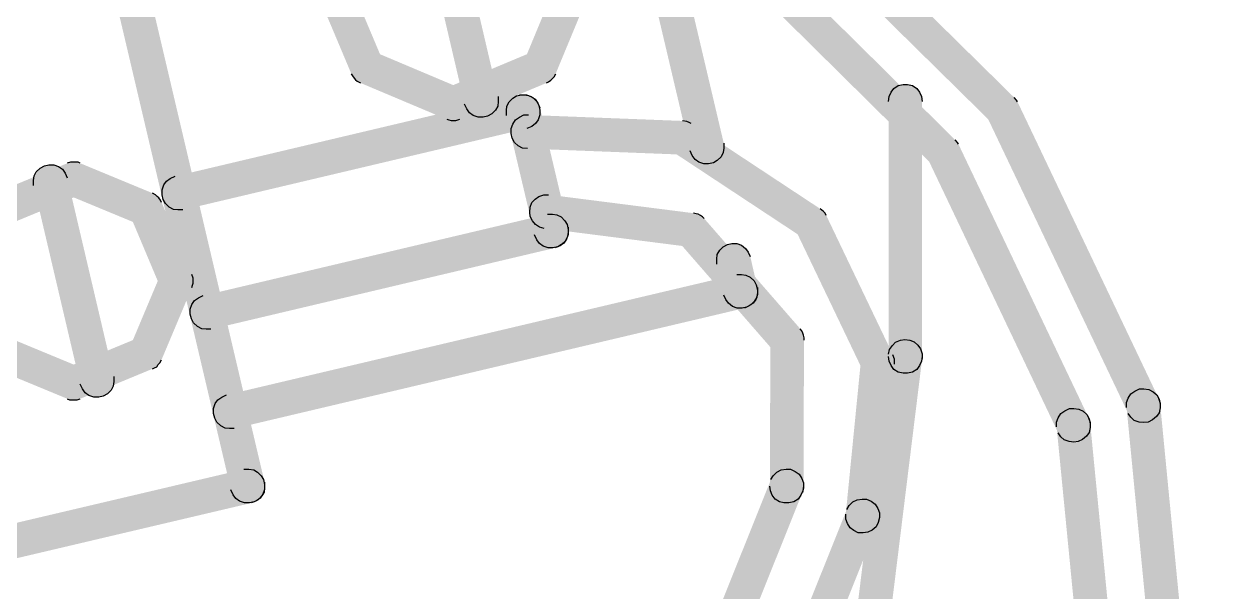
# Model space of a CAD drawing. Header units: millimetres. Extents: x -27384 to -11847, y 105622 to 113060.
# Drawn here: x -20685.02 to -20655.56, y 111385.9 to 111399.78 of the extents above; entities that cross this region are included whole.
import ezdxf

# ---------------------------------------------------------------- set-up
doc = ezdxf.new("R2010")
doc.units = ezdxf.units.MM
doc.linetypes.add('DASHDOT', pattern=[25.4, 12.7, -6.35, 0, -6.35])
doc.linetypes.add('HIDDEN', pattern=[9.524999999999999, 6.35, -3.175])
doc.layers.get('0').update_dxf_attribs({"color": 1, "linetype": 'DASHDOT'})
for name, color, linetype in [('01粗实线', 7, 'Continuous'), ('1', 4, 'Continuous'), ('3', 6, 'HIDDEN')]:
    doc.layers.add(name, color=color, linetype=linetype)

# ---------------------------------------------------------------- blocks, each defined once
blk = doc.blocks.new('G$CBD4B754B')
at = {"transparency": 33554559}
for points in [[(29.20858519370086, -51.86212890865136), (28.79772789303752, -51.95513938491513), (28.38613822641855, -52.0481498611789), (33.35743832783919, -73.19155497726024), (33.76829562850253, -73.09854450099647), (34.17915292916223, -73.0055340247327)], [(38.52720960301667, -57.72911257283249), (38.11561993640134, -57.82139068314245), (37.70476263573801, -57.91440115940622), (39.07062514150675, -63.75428728325915), (39.48148244216645, -63.66127680699537), (39.89233974282979, -63.56899869668541)], [(51.9280418445851, -64.17905953706304), (52.21952349460844, -63.88757788703879), (52.51100514463542, -63.59536387105982), (46.79855069692348, -57.96786387410884), (46.50633668094451, -58.26007789008781), (46.21485503091753, -58.55155954011207)], [(43.92181722633177, -58.40581871510039), (43.51095992566843, -58.49882919136417), (43.10010262500509, -58.59183966762794), (44.58460841545821, -64.89604580684681), (44.99546571611791, -64.80303533058213), (45.40632301678124, -64.71002485431836)], [(50.48308381569586, -65.21462499719928), (50.77456546571921, -64.92241098122031), (51.06677948169818, -64.63019696524134), (45.80399773025783, -59.42746922209517), (45.51251608023085, -59.71968323807414), (45.22103443020751, -60.01189725405311)], [(36.18070908372829, -60.58241033286959), (35.79621695743845, -60.741333745068), (35.41172483115224, -60.90098952322296), (36.30008473436465, -63.01093583910188), (36.68457686065449, -62.85201242690255), (37.06906898694069, -62.69308901470322)], [(40.52876575758273, -62.69308901470322), (40.91252551791331, -62.85201242690255), (41.29701764420315, -63.01093583910188), (42.17219496023245, -60.90098952322296), (41.7877028339426, -60.741333745068), (41.40321070765276, -60.58241033286959)], [(36.84350027285109, -62.4667879346589), (36.68457686065449, -62.85201242690255), (36.52492108249862, -63.23723691914529), (38.63267030051429, -64.12632918831514), (38.79159371271453, -63.74110469607149), (38.95124949086676, -63.35661256978347)], [(38.63267030051429, -63.35661256978347), (38.79159371271453, -63.74110469607149), (38.95124949086676, -64.12632918831514), (41.07218129606918, -63.23723691914529), (40.91252551791331, -62.85201242690255), (40.75360210571671, -62.4667879346589)], [(36.68457686065449, -62.85201242690255), (36.30008473436465, -63.01093583910188), (36.32644990873814, -63.06439855380449), (36.36599767030202, -63.11712890255239), (36.40627779781789, -63.15740903006827), (36.44582555937814, -63.19695679162942), (36.52492108249862, -63.23723691914529)], [(40.91252551791331, -62.85201242690255), (41.07218129606918, -63.23723691914529), (41.12491164481617, -63.21013937881708), (41.17764199356679, -63.17059161725592), (41.21792212108267, -63.13104385569477), (41.25746988264291, -63.0907637281789), (41.29701764420315, -63.01093583910188)], [(49.84665780094656, -63.68837434732359), (49.43580050028322, -63.68837434732359), (49.44898308746997, -63.56899869668541), (49.50244580217259, -63.46280563323489), (49.56835873810633, -63.36979515697021), (49.67455180155957, -63.30314985508085), (49.79392745219593, -63.27678468070644), (49.90012051564918, -63.27678468070644), (50.01949616628553, -63.30314985508085), (50.12495686378315, -63.36979515697021), (50.19160216567252, -63.46280563323489), (50.24433251441951, -63.56899869668541), (50.25751510160626, -63.68837434732359)], [(31.99230818802607, -65.52002160036591), (32.08458629833694, -65.93087890102834), (32.17759677459981, -66.34246856764548), (40.59467869351647, -64.35189790240383), (40.50166821725361, -63.94030823578669), (40.40939010694274, -63.52871856916954)], [(39.48148244216645, -63.66127680699537), (39.89233974282979, -63.56899869668541), (39.89233974282979, -63.68837434732359), (39.87915715564304, -63.80774999796176), (39.82569444094042, -63.90076047422554), (39.73341633062955, -63.99377095049022), (39.62722326717994, -64.04650129923812), (39.52103020373033, -64.07286647361252), (39.40165455309034, -64.07286647361252), (39.28227890245398, -64.03331871205137), (39.18926842618748, -63.96667341016109), (39.12335549025374, -63.87366293389732), (39.07062514150675, -63.75428728325915)], [(40.50166821725361, -63.94030823578669), (40.09081091659027, -64.03331871205137), (40.09081091659027, -63.91394306141319), (40.10399350377702, -63.80774999796176), (40.15745621847964, -63.70155693451125), (40.24973432879051, -63.60854645824656), (40.34274480505337, -63.55581610949866), (40.46212045568973, -63.52871856916954), (40.58149610632972, -63.52871856916954), (40.70087175696608, -63.56899869668541), (40.79388223323258, -63.63491163262097), (40.85979516916632, -63.72792210888474), (40.91252551791331, -63.84729775952292)], [(40.50166821725361, -63.94030823578669), (40.40939010694274, -63.52871856916954), (40.52876575758273, -63.52871856916954), (40.63422645507671, -63.5419011563572), (40.74041951852996, -63.59536387105982), (40.83342999479282, -63.68837434732359), (40.88616034353981, -63.78138482358827), (40.91252551791331, -63.90076047422554), (40.91252551791331, -64.02013612486371), (40.87297775635307, -64.13951177550189), (40.80706482041933, -64.23252225176566), (40.71405434415283, -64.29843518770122), (40.59467869351647, -64.35189790240383)], [(52.21952349460844, -63.88757788703879), (52.59083303371153, -63.70155693451125), (52.56446785933804, -63.66127680699537), (52.51100514463542, -63.59536387105982)], [(38.79159371271453, -63.74110469607149), (38.63267030051429, -64.12632918831514), (38.68613301521691, -64.13951177550189), (38.7388633639639, -64.15269436268954), (38.80550866585327, -64.15269436268954), (38.8582390146039, -64.15269436268954), (38.95124949086676, -64.12632918831514)], [(40.91252551791331, -63.84729775952292), (40.50166821725361, -63.94030823578669), (40.09081091659027, -64.03331871205137), (40.7799672800902, -66.95326177397783), (41.19082458075354, -66.86025129771315), (41.60241424736887, -66.76724082144938)], [(49.43580050028322, -69.92593518465219), (49.84665780094656, -69.92593518465219), (50.25751510160626, -69.92593518465219), (50.25751510160626, -63.68837434732359), (49.84665780094656, -63.68837434732359), (49.43580050028322, -63.68837434732359)], [(55.29472813896064, -71.31962759670296), (55.66603767806373, -71.13433901012922), (56.03734721716319, -70.94831805760168), (52.59083303371153, -63.70155693451125), (52.21952349460844, -63.88757788703879), (51.84821395550898, -64.07286647361252)], [(40.62104386788997, -64.43172579148086), (40.60786128070322, -64.84258309214329), (40.48848563006686, -64.82940050495654), (40.38229256661361, -64.77667015620864), (40.29001445630638, -64.69684226713161), (40.23655174160376, -64.59064920368019), (40.21018656722663, -64.47127355304201), (40.21018656722663, -64.35189790240383), (40.24973432879051, -64.24570483895332), (40.31637963067988, -64.13951177550189), (40.40939010694274, -64.07286647361252), (40.51485080444036, -64.02013612486371), (40.63422645507671, -64.02013612486371)], [(44.37222228855535, -64.98905628311059), (44.3854048757421, -64.57746661649344), (44.39931982888447, -64.16587694987629), (40.63422645507671, -64.02013612486371), (40.62104386788997, -64.43172579148086), (40.60786128070322, -64.84258309214329)], [(44.3854048757421, -64.57746661649344), (44.6109735898317, -64.23252225176566), (44.55824324108107, -64.20615707739216), (44.50478052637845, -64.17905953706304), (44.39931982888447, -64.16587694987629)], [(47.3148686950808, -67.00599212272573), (47.54043740917041, -66.66104775799886), (47.76600612326001, -66.31610339327108), (44.6109735898317, -64.23252225176566), (44.3854048757421, -64.57746661649344), (44.16056852760812, -64.92241098122031)], [(44.99546571611791, -64.80303533058213), (45.40632301678124, -64.71002485431836), (45.40632301678124, -64.82940050495654), (45.3931404295945, -64.93559356840797), (45.34041008084751, -65.04178663185849), (45.24739960458101, -65.13479710812226), (45.15438912831814, -65.18825982282578), (45.03501347768179, -65.21462499719928), (44.91563782704179, -65.21462499719928), (44.79699454235742, -65.17434486968341), (44.70398406609456, -65.10843193374876), (44.6373387642052, -65.01542145748499), (44.58460841545821, -64.89604580684681)], [(53.58465363442156, -71.79786256520947), (53.95596317352465, -71.61184161268193), (54.32727271262411, -71.42582066015348), (51.1458750048223, -64.73639002869277), (50.77456546571921, -64.92241098122031), (50.40398829257538, -65.10843193374876)], [(50.77456546571921, -64.92241098122031), (51.1458750048223, -64.73639002869277), (51.11950983044881, -64.69684226713161), (51.06677948169818, -64.63019696524134)], [(29.67217284311118, -65.9711590285442), (29.51324943091095, -65.58593453630056), (29.35432601871071, -65.20144241001253), (27.59078879946901, -65.93087890102834), (27.75044457762488, -66.31610339327108), (27.90936798982148, -66.70132788551473)], [(28.94346871805101, -65.65257983819083), (28.53261141738767, -65.7455903144546), (28.53261141738767, -65.62621466381643), (28.54579400457442, -65.50683901317825), (28.59852435332141, -65.41382853691448), (28.69153482958427, -65.32081806065071), (28.79772789303752, -65.26735534594809), (28.90318859053514, -65.24099017157369), (29.02256424117149, -65.24099017157369), (29.14193989180785, -65.28053793313484), (29.23495036807435, -65.34718323502511), (29.30086330400809, -65.44019371128888), (29.35432601871071, -65.55956936192706)], [(29.51324943091095, -65.58593453630056), (29.67217284311118, -65.20144241001253), (29.61944249436056, -65.17434486968341), (29.55279719247119, -65.17434486968341), (29.5000668437242, -65.17434486968341), (29.43342154183483, -65.17434486968341), (29.35432601871071, -65.20144241001253)], [(31.11713087200042, -66.70132788551473), (31.27605428419702, -66.31610339327108), (31.43497769639725, -65.93087890102834), (29.67217284311118, -65.20144241001253), (29.51324943091095, -65.58593453630056), (29.35432601871071, -65.9711590285442)], [(29.35432601871071, -65.55956936192706), (28.94346871805101, -65.65257983819083), (28.53261141738767, -65.7455903144546), (29.67217284311118, -70.6033736928739), (30.08303014377088, -70.51036321661013), (30.49388744443422, -70.41735274034636)], [(32.08458629833694, -65.93087890102834), (32.17759677459981, -66.34246856764548), (32.05822112396345, -66.34246856764548), (31.9520280605102, -66.32928598045783), (31.84583499706059, -66.27655563170993), (31.75355688674972, -66.18354515544615), (31.7000941720471, -66.09053467918238), (31.67372899767361, -65.9711590285442), (31.67372899767361, -65.85178337790603), (31.71327675923385, -65.73240772726786), (31.77992206112322, -65.63939725100408), (31.87293253738972, -65.57275194911381), (31.99230818802607, -65.52002160036591)], [(31.27605428419702, -66.31610339327108), (31.66054641048686, -66.15717998107175), (31.63418123611336, -66.10371726636913), (31.59463347455312, -66.05098691762123), (31.55435334703361, -66.01070679010536), (31.51480558547337, -65.9711590285442), (31.43497769639725, -65.93087890102834)], [(41.07218129606918, -66.38274869516135), (41.01871858136656, -66.79360599582378), (40.89934293072656, -66.76724082144938), (40.80706482041933, -66.70132788551473), (40.72723693134321, -66.60831740925005), (40.67450658259258, -66.50212434579953), (40.66132399540584, -66.3959312823481), (40.67450658259258, -66.27655563170993), (40.71405434415283, -66.15717998107175), (40.79388223323258, -66.07735209199473), (40.88616034353981, -66.01070679010536), (41.00553599417981, -65.9711590285442), (41.12491164481617, -65.9711590285442)], [(44.55824324108107, -67.2454757899568), (44.6109735898317, -66.83388612333965), (44.66443630453432, -66.4222964567225), (41.12491164481617, -65.9711590285442), (41.07218129606918, -66.38274869516135), (41.01871858136656, -66.79360599582378)], [(31.63418123611336, -68.24076112257717), (32.01867336239957, -68.08110534442312), (32.40316548868941, -67.9221819322238), (31.66054641048686, -66.15717998107175), (31.27605428419702, -66.31610339327108), (30.89156215791081, -66.47575917142512)], [(32.68146455152601, -68.43996466229237), (32.77374266183688, -68.85155432890951), (32.86675313809974, -69.26241162957194), (41.2838350570164, -67.2718409643303), (41.19082458075354, -66.86025129771315), (41.09854647044267, -66.448661631096)], [(41.19082458075354, -66.86025129771315), (41.09854647044267, -66.448661631096), (41.21792212108267, -66.448661631096), (41.32338281857665, -66.46184421828366), (41.42957588202989, -66.51530693298628), (41.52258635829276, -66.60831740925005), (41.57531670703975, -66.70132788551473), (41.60241424736887, -66.820703536152), (41.60241424736887, -66.94007918679017), (41.562134119853, -67.05945483742835), (41.49622118391926, -67.15246531369303), (41.40321070765276, -67.21837824962768), (41.2838350570164, -67.2718409643303)], [(46.63889491876762, -69.80655953401401), (46.95747410912008, -69.52826047117651), (47.27532093352056, -69.24922904238429), (44.92955278018417, -66.55485469454743), (44.6109735898317, -66.83388612333965), (44.29312676543123, -67.11218518617625)], [(44.6109735898317, -66.83388612333965), (44.92955278018417, -66.55485469454743), (44.8892726526683, -66.51530693298628), (44.83654230392131, -66.47575917142512), (44.78307958921869, -66.448661631096), (44.73034924046806, -66.43547904390925), (44.66443630453432, -66.4222964567225)], [(48.80010685148591, -70.25842932814703), (49.17068402463337, -70.07240837561858), (49.54199356373283, -69.88638742309104), (47.91174694826987, -66.47575917142512), (47.54043740917041, -66.66104775799886), (47.16912787006731, -66.8470687105264)], [(47.54043740917041, -66.66104775799886), (47.91174694826987, -66.47575917142512), (47.88538177389637, -66.4222964567225), (47.8451016463805, -66.38274869516135), (47.76600612326001, -66.31610339327108)], [(41.19082458075354, -66.86025129771315), (41.60241424736887, -66.76724082144938), (41.60241424736887, -66.88661647208755), (41.58849929422649, -66.99280953553898), (41.5357689454795, -67.0990025989895), (41.44275846921664, -67.19201307525327), (41.35048035890577, -67.2454757899568), (41.23110470826941, -67.2718409643303), (41.11172905762942, -67.2718409643303), (40.99235340699306, -67.23229320276914), (40.89934293072656, -67.16564790087978), (40.83342999479282, -67.072637424616), (40.7799672800902, -66.95326177397783)], [(45.6450743180576, -67.57723756749692), (45.23421701739426, -67.6702480437607), (45.23421701739426, -67.5501400271678), (45.24739960458101, -67.43076437652962), (45.31331254051838, -67.3245713130791), (45.3931404295945, -67.2454757899568), (45.49933349304411, -67.19201307525327), (45.60552655649735, -67.16564790087978), (45.72416984117808, -67.16564790087978), (45.84354549181808, -67.20519566244093), (45.93655596808094, -67.28502355151795), (46.0032012699703, -67.37803402778172), (46.05593161872093, -67.48422709123315)], [(46.05593161872093, -67.48422709123315), (45.6450743180576, -67.57723756749692), (45.23421701739426, -67.6702480437607), (45.40632301678124, -68.42678207510562), (45.81718031744458, -68.33377159884094), (46.22803761810428, -68.24076112257717)], [(30.89156215791081, -69.68718388337584), (31.27605428419702, -69.84683966152988), (31.66054641048686, -70.00576307372921), (32.40316548868941, -68.24076112257717), (32.01867336239957, -68.08110534442312), (31.63418123611336, -67.9221819322238)], [(32.01867336239957, -68.08110534442312), (32.40316548868941, -68.24076112257717), (32.41634807587616, -68.18729840787455), (32.42953066306291, -68.13456805912574), (32.42953066306291, -68.06792275723637), (32.42953066306291, -68.01519240848756), (32.40316548868941, -67.9221819322238)], [(33.25124526438594, -70.86849016852466), (33.34425574065244, -71.2800798351418), (33.43653385095968, -71.69166950175895), (45.91019079370744, -68.74536126545809), (45.81718031744458, -68.33377159884094), (45.72416984117808, -67.9221819322238)], [(45.81718031744458, -68.33377159884094), (45.72416984117808, -67.9221819322238), (45.84354549181808, -67.9221819322238), (45.94973855526769, -67.93536451941054), (46.05593161872093, -67.98882723411407), (46.14894209498379, -68.08110534442312), (46.20167244373079, -68.1741158206869), (46.22803761810428, -68.29349147132507), (46.22803761810428, -68.41286712196325), (46.18848985654404, -68.53297513855614), (46.12184455465467, -68.62525324886519), (46.02956644434744, -68.69189855075547), (45.91019079370744, -68.74536126545809)], [(45.81718031744458, -68.33377159884094), (46.22803761810428, -68.24076112257717), (46.22803761810428, -68.36013677321534), (46.21485503091753, -68.47951242385352), (46.14894209498379, -68.58570548730404), (46.06911420590768, -68.66553337638106), (45.96292114245443, -68.71826372512896), (45.85672807900482, -68.74536126545809), (45.73808479432046, -68.74536126545809), (45.6187091436841, -68.70508113794222), (45.52569866742124, -68.62525324886519), (45.45905336552823, -68.53297513855614), (45.40632301678124, -68.42678207510562)], [(32.77374266183688, -68.85155432890951), (32.86675313809974, -69.26241162957194), (32.74737748745974, -69.26241162957194), (32.64118442401013, -69.24922904238429), (32.53572372651251, -69.19649869363639), (32.44271325024965, -69.10348821737261), (32.38925053554703, -69.01047774110884), (32.36288536117354, -68.89110209047067), (32.36288536117354, -68.77172643983249), (32.40316548868941, -68.65235078919432), (32.46907842462315, -68.55934031293054), (32.56208890088965, -68.49269501104027), (32.68146455152601, -68.43996466229237)], [(27.90936798982148, -69.46161516928714), (27.75044457762488, -69.84683966152988), (27.59078879946901, -70.23133178781791), (29.35432601871071, -70.96150064478843), (29.51324943091095, -70.57627615254569), (29.67217284311118, -70.19178402625676)], [(29.35432601871071, -70.19178402625676), (29.51324943091095, -70.57627615254569), (29.67217284311118, -70.96150064478843), (31.43497769639725, -70.23133178781791), (31.27605428419702, -69.84683966152988), (31.11713087200042, -69.46161516928714)], [(46.95747410912008, -69.52826047117651), (47.36833140978342, -69.52826047117651), (47.36833140978342, -69.47479775647389), (47.35514882259668, -69.40888482053833), (47.34196623540993, -69.35542210583571), (47.3148686950808, -69.30269175708781), (47.27532093352056, -69.24922904238429)], [(49.84665780094656, -69.92593518465219), (49.43580050028322, -69.87320483590429), (49.46289804061234, -69.75382918526611), (49.52881097654608, -69.66081870900143), (49.6086388656222, -69.58099081992532), (49.72728215030656, -69.52826047117651), (49.83347521375617, -69.51507788398976), (49.95285086439617, -69.52826047117651), (50.05904392784578, -69.56780823273766), (50.15205440411228, -69.64763612181468), (50.21796734004602, -69.74064659807846), (50.25751510160626, -69.86002224871663), (50.25751510160626, -69.97939789935481)], [(46.53343422127364, -73.09854450099647), (46.94429152193334, -73.09854450099647), (47.35514882259668, -73.09854450099647), (47.36833140978342, -69.52826047117651), (46.95747410912008, -69.52826047117651), (46.54661680846039, -69.52826047117651)], [(31.27605428419702, -69.84683966152988), (31.43497769639725, -70.23133178781791), (31.48844041109987, -70.20496661344441), (31.54117075984686, -70.17860143907001), (31.58071852141074, -70.12513872436739), (31.62099864892662, -70.08559096280624), (31.66054641048686, -70.00576307372921)], [(47.938112122647, -82.01729709897518), (48.3489694233067, -82.0707598136778), (48.75982672397004, -82.1234901624266), (50.25751510160626, -69.97939789935481), (49.84665780094656, -69.92593518465219), (49.43580050028322, -69.87320483590429)], [(48.38851718486694, -73.78843323045112), (48.80010685148591, -73.82871335796699), (49.21096415214924, -73.86826111952814), (49.58154132529307, -70.11195613717973), (49.17068402463337, -70.07240837561858), (48.75982672397004, -70.03212824810271)], [(49.17068402463337, -70.07240837561858), (49.58154132529307, -70.11195613717973), (49.58154132529307, -70.05922578843183), (49.58154132529307, -69.99258048654156), (49.54199356373283, -69.88638742309104)], [(49.84665780094656, -69.92593518465219), (50.25751510160626, -69.92593518465219), (50.24433251441951, -70.04604320124508), (50.19160216567252, -70.1522362646956), (50.12495686378315, -70.24451437500556), (50.01949616628553, -70.31115967689493), (49.90012051564918, -70.33752485126934), (49.79392745219593, -70.33752485126934), (49.67455180155957, -70.31115967689493), (49.56835873810633, -70.24451437500556), (49.50244580217259, -70.1522362646956), (49.44898308746997, -70.04604320124508), (49.43580050028322, -69.92593518465219)], [(29.51324943091095, -70.57627615254569), (29.35432601871071, -70.96150064478843), (29.40705636746134, -70.98786581916283), (29.4737016693507, -70.98786581916283), (29.52643201809769, -70.98786581916283), (29.59307731998706, -70.98786581916283), (29.67217284311118, -70.96150064478843)], [(30.08303014377088, -70.51036321661013), (30.49388744443422, -70.41735274034636), (30.49388744443422, -70.53672839098454), (30.48070485724747, -70.65610404162271), (30.42797450850048, -70.74911451788648), (30.33496403223398, -70.84212499415025), (30.22877096878437, -70.89485534289815), (30.12257790533477, -70.92195288322728), (30.0039346206504, -70.92195288322728), (29.8845589700104, -70.8816727557114), (29.79154849374754, -70.81575981977676), (29.7256355578138, -70.72274934351208), (29.67217284311118, -70.6033736928739)], [(33.34425574065244, -71.2800798351418), (33.43653385095968, -71.69166950175895), (33.31715820032332, -71.69166950175895), (33.2116975028257, -71.6784869145722), (33.10550443937609, -71.62502419986868), (33.01249396311323, -71.5320137236049), (32.9597636143626, -71.43900324734113), (32.93339843998911, -71.31962759670296), (32.93339843998911, -71.20025194606478), (32.97294620154935, -71.0808762954266), (33.03885913748672, -70.98786581916283), (33.13186961374959, -70.92195288322728), (33.25124526438594, -70.86849016852466)], [(55.66603767806373, -71.13433901012922), (55.25518037740039, -71.17388677169038), (55.25518037740039, -71.0545111210522), (55.29472813896064, -70.94831805760168), (55.36137344085, -70.84212499415025), (55.45365155116087, -70.77547969226089), (55.57302720179723, -70.72274934351208), (55.67922026525048, -70.72274934351208), (55.79859591588684, -70.73593193069973), (55.90478897934008, -70.78866227944764), (55.99779945560294, -70.86849016852466), (56.05052980434994, -70.97468323197518), (56.07689497872343, -71.09405888261335)], [(55.66603767806373, -71.13433901012922), (56.03734721716319, -70.94831805760168), (56.07689497872343, -71.06769370823986), (56.07689497872343, -71.18706935887803), (56.05052980434994, -71.3064450095153), (55.98388450246057, -71.39945548577998), (55.89160639215334, -71.479283374857), (55.78541332870009, -71.5320137236049), (55.67922026525048, -71.54519631079165), (55.55984461461048, -71.5320137236049), (55.44046896397413, -71.49246596204375), (55.36137344085, -71.41263807296673), (55.29472813896064, -71.31962759670296)], [(53.95596317352465, -71.61184161268193), (53.54510587286131, -71.65138937424308), (53.54510587286131, -71.5320137236049), (53.58465363442156, -71.42582066015348), (53.65129893631092, -71.31962759670296), (53.74430941257742, -71.2537146607674), (53.86295269725815, -71.20025194606478), (53.9691457607114, -71.20025194606478), (54.08852141134776, -71.21343453325153), (54.194714474801, -71.26689724795415), (54.28772495106386, -71.34672513703117), (54.34045529981086, -71.4529182004826), (54.36682047418435, -71.57229385112078)], [(56.22263580373692, -81.15457000417973), (56.63349310440026, -81.11502224261858), (57.04435040505996, -81.07547448105743), (56.07689497872343, -71.09405888261335), (55.66603767806373, -71.13433901012922), (55.25518037740039, -71.17388677169038)], [(54.45983095045085, -81.02201176635481), (54.87068825111055, -80.98246400479366), (55.28154555177389, -80.94218387727778), (54.36682047418435, -71.57229385112078), (53.95596317352465, -71.61184161268193), (53.54510587286131, -71.65138937424308)], [(53.95596317352465, -71.61184161268193), (54.32727271262411, -71.42582066015348), (54.36682047418435, -71.54519631079165), (54.36682047418435, -71.66530432738455), (54.34045529981086, -71.78467997802272), (54.27454236387712, -71.8776904542865), (54.18153188761062, -71.9567859774088), (54.07533882416101, -72.01024869211233), (53.9691457607114, -72.02343127929907), (53.8497701100714, -72.01024869211233), (53.73112682539067, -71.96996856459646), (53.65129893631092, -71.89087304147415), (53.58465363442156, -71.79786256520947)], [(24.94035640892253, -74.74417080151034), (25.03263451922976, -75.15576046812748), (25.12564499549626, -75.56735013474463), (33.86130610476539, -73.51013416761361), (33.76829562850253, -73.09854450099647), (33.67528515223603, -72.68695483437932)], [(33.76829562850253, -73.09854450099647), (33.67528515223603, -72.68695483437932), (33.79466080287602, -72.68695483437932), (33.91403645351238, -72.70013742156607), (34.00704692977888, -72.7536001362696), (34.09932504008611, -72.84587824657865), (34.15278775478873, -72.93888872284242), (34.17915292916223, -73.0582643734806), (34.17915292916223, -73.17837239007349), (34.13960516760199, -73.29774804071167), (34.07295986571262, -73.39075851697544), (33.97994938944976, -73.456671452911), (33.86130610476539, -73.51013416761361)], [(46.94429152193334, -73.09854450099647), (46.55979939564713, -72.93888872284242), (46.61252974439412, -72.84587824657865), (46.70554022065699, -72.7536001362696), (46.81173328411023, -72.70013742156607), (46.93110893474659, -72.68695483437932), (47.03656963224421, -72.68695483437932), (47.15594528288057, -72.73968518312722), (47.24895575914707, -72.8063304850175), (47.3148686950808, -72.91252354846893), (47.35514882259668, -73.01871661191944), (47.35514882259668, -73.13809226255762), (47.32878364822318, -73.2574679131958)], [(47.32878364822318, -73.2574679131958), (46.94429152193334, -73.09854450099647), (46.55979939564713, -72.93888872284242), (28.54579400457442, -117.8666105881402), (28.93028613086062, -118.0262663662943), (29.31404589119484, -118.1851897784936)], [(33.76829562850253, -73.09854450099647), (34.17915292916223, -73.0055340247327), (34.17915292916223, -73.12490967537087), (34.16597034197548, -73.24428532600905), (34.11250762727286, -73.33729580227282), (34.02022951696563, -73.43030627853659), (33.92721904069913, -73.48303662728449), (33.80784339006277, -73.51013416761361), (33.68846773942278, -73.51013416761361), (33.56909208878642, -73.46985404009774), (33.47681397847555, -73.4039411041631), (33.41016867658618, -73.31093062789841), (33.35743832783919, -73.19155497726024)], [(46.94429152193334, -73.09854450099647), (47.35514882259668, -73.09854450099647), (47.34196623540993, -73.21792015163464), (47.28850352070731, -73.32411321508607), (47.22259058476993, -73.41712369134984), (47.11639752132032, -73.48303662728449), (46.99702187068397, -73.51013416761361), (46.87764622004397, -73.51013416761361), (46.77145315659436, -73.48303662728449), (46.66599245909674, -73.41712369134984), (46.58616457002063, -73.32411321508607), (46.54661680846039, -73.21792015163464), (46.53343422127364, -73.09854450099647)], [(48.80010685148591, -73.82871335796699), (48.41561472519606, -73.66905757981294), (48.46834507394669, -73.57604710354917), (48.56135555020956, -73.48303662728449), (48.66754861365916, -73.43030627853659), (48.78619189834353, -73.41712369134984), (48.89238496179678, -73.41712369134984), (49.01176061243314, -73.46985404009774), (49.104771088696, -73.53649934198802), (49.17068402463337, -73.64269240543854), (49.21096415214924, -73.74888546888997), (49.21096415214924, -73.86826111952814), (49.18386661182012, -73.98763677016632)], [(49.18386661182012, -73.98763677016632), (48.80010685148591, -73.82871335796699), (48.41561472519606, -73.66905757981294), (30.40160933412699, -118.6231446194843), (30.78536909445756, -118.7820680316836), (31.16986122074741, -118.9417238098376)], [(48.80010685148591, -73.82871335796699), (49.21096415214924, -73.86826111952814), (49.18386661182012, -73.98763677016632), (49.13113626306949, -74.09382983361684), (49.03812578680663, -74.17365772269386), (48.93266508931265, -74.22638807144267), (48.81328943867265, -74.23957065862942), (48.6939137880363, -74.23957065862942), (48.58772072458305, -74.18684030988152), (48.49471024832019, -74.12019500799124), (48.42879731238645, -74.01400194453981), (48.38851718486694, -73.9078088810893), (48.38851718486694, -73.78843323045112)]]:
    blk.add_hatch(color=7, dxfattribs=at).paths.add_polyline_path(points, flags=16)
for points in [[(36.30008473436465, -63.01093583910188), (36.32644990873814, -63.06439855380449), (36.36599767030202, -63.11712890255239), (36.40627779781789, -63.15740903006827), (36.44582555937814, -63.19695679162942), (36.52492108249862, -63.23723691914529)], [(41.07218129606918, -63.23723691914529), (41.12491164481617, -63.21013937881708), (41.17764199356679, -63.17059161725592), (41.21792212108267, -63.13104385569477), (41.25746988264291, -63.0907637281789), (41.29701764420315, -63.01093583910188)], [(49.43580050028322, -63.68837434732359), (49.44898308746997, -63.56899869668541), (49.50244580217259, -63.46280563323489), (49.56835873810633, -63.36979515697021), (49.67455180155957, -63.30314985508085), (49.79392745219593, -63.27678468070644), (49.90012051564918, -63.27678468070644), (50.01949616628553, -63.30314985508085), (50.12495686378315, -63.36979515697021), (50.19160216567252, -63.46280563323489), (50.24433251441951, -63.56899869668541), (50.25751510160626, -63.68837434732359)], [(39.89233974282979, -63.56899869668541), (39.89233974282979, -63.68837434732359), (39.87915715564304, -63.80774999796176), (39.82569444094042, -63.90076047422554), (39.73341633062955, -63.99377095049022), (39.62722326717994, -64.04650129923812), (39.52103020373033, -64.07286647361252), (39.40165455309034, -64.07286647361252), (39.28227890245398, -64.03331871205137), (39.18926842618748, -63.96667341016109), (39.12335549025374, -63.87366293389732), (39.07062514150675, -63.75428728325915)], [(40.09081091659027, -64.03331871205137), (40.09081091659027, -63.91394306141319), (40.10399350377702, -63.80774999796176), (40.15745621847964, -63.70155693451125), (40.24973432879051, -63.60854645824656), (40.34274480505337, -63.55581610949866), (40.46212045568973, -63.52871856916954), (40.58149610632972, -63.52871856916954), (40.70087175696608, -63.56899869668541), (40.79388223323258, -63.63491163262097), (40.85979516916632, -63.72792210888474), (40.91252551791331, -63.84729775952292)], [(40.40939010694274, -63.52871856916954), (40.52876575758273, -63.52871856916954), (40.63422645507671, -63.5419011563572), (40.74041951852996, -63.59536387105982), (40.83342999479282, -63.68837434732359), (40.88616034353981, -63.78138482358827), (40.91252551791331, -63.90076047422554), (40.91252551791331, -64.02013612486371), (40.87297775635307, -64.13951177550189), (40.80706482041933, -64.23252225176566), (40.71405434415283, -64.29843518770122), (40.59467869351647, -64.35189790240383)], [(52.59083303371153, -63.70155693451125), (52.56446785933804, -63.66127680699537), (52.51100514463542, -63.59536387105982)], [(38.63267030051429, -64.12632918831514), (38.68613301521691, -64.13951177550189), (38.7388633639639, -64.15269436268954), (38.80550866585327, -64.15269436268954), (38.8582390146039, -64.15269436268954), (38.95124949086676, -64.12632918831514)], [(40.60786128070322, -64.84258309214329), (40.48848563006686, -64.82940050495654), (40.38229256661361, -64.77667015620864), (40.29001445630638, -64.69684226713161), (40.23655174160376, -64.59064920368019), (40.21018656722663, -64.47127355304201), (40.21018656722663, -64.35189790240383), (40.24973432879051, -64.24570483895332), (40.31637963067988, -64.13951177550189), (40.40939010694274, -64.07286647361252), (40.51485080444036, -64.02013612486371), (40.63422645507671, -64.02013612486371)], [(44.6109735898317, -64.23252225176566), (44.55824324108107, -64.20615707739216), (44.50478052637845, -64.17905953706304), (44.39931982888447, -64.16587694987629)], [(45.40632301678124, -64.71002485431836), (45.40632301678124, -64.82940050495654), (45.3931404295945, -64.93559356840797), (45.34041008084751, -65.04178663185849), (45.24739960458101, -65.13479710812226), (45.15438912831814, -65.18825982282578), (45.03501347768179, -65.21462499719928), (44.91563782704179, -65.21462499719928), (44.79699454235742, -65.17434486968341), (44.70398406609456, -65.10843193374876), (44.6373387642052, -65.01542145748499), (44.58460841545821, -64.89604580684681)], [(51.1458750048223, -64.73639002869277), (51.11950983044881, -64.69684226713161), (51.06677948169818, -64.63019696524134)], [(28.53261141738767, -65.7455903144546), (28.53261141738767, -65.62621466381643), (28.54579400457442, -65.50683901317825), (28.59852435332141, -65.41382853691448), (28.69153482958427, -65.32081806065071), (28.79772789303752, -65.26735534594809), (28.90318859053514, -65.24099017157369), (29.02256424117149, -65.24099017157369), (29.14193989180785, -65.28053793313484), (29.23495036807435, -65.34718323502511), (29.30086330400809, -65.44019371128888), (29.35432601871071, -65.55956936192706)], [(29.67217284311118, -65.20144241001253), (29.61944249436056, -65.17434486968341), (29.55279719247119, -65.17434486968341), (29.5000668437242, -65.17434486968341), (29.43342154183483, -65.17434486968341), (29.35432601871071, -65.20144241001253)], [(32.17759677459981, -66.34246856764548), (32.05822112396345, -66.34246856764548), (31.9520280605102, -66.32928598045783), (31.84583499706059, -66.27655563170993), (31.75355688674972, -66.18354515544615), (31.7000941720471, -66.09053467918238), (31.67372899767361, -65.9711590285442), (31.67372899767361, -65.85178337790603), (31.71327675923385, -65.73240772726786), (31.77992206112322, -65.63939725100408), (31.87293253738972, -65.57275194911381), (31.99230818802607, -65.52002160036591)], [(31.66054641048686, -66.15717998107175), (31.63418123611336, -66.10371726636913), (31.59463347455312, -66.05098691762123), (31.55435334703361, -66.01070679010536), (31.51480558547337, -65.9711590285442), (31.43497769639725, -65.93087890102834)], [(41.01871858136656, -66.79360599582378), (40.89934293072656, -66.76724082144938), (40.80706482041933, -66.70132788551473), (40.72723693134321, -66.60831740925005), (40.67450658259258, -66.50212434579953), (40.66132399540584, -66.3959312823481), (40.67450658259258, -66.27655563170993), (40.71405434415283, -66.15717998107175), (40.79388223323258, -66.07735209199473), (40.88616034353981, -66.01070679010536), (41.00553599417981, -65.9711590285442), (41.12491164481617, -65.9711590285442)], [(41.09854647044267, -66.448661631096), (41.21792212108267, -66.448661631096), (41.32338281857665, -66.46184421828366), (41.42957588202989, -66.51530693298628), (41.52258635829276, -66.60831740925005), (41.57531670703975, -66.70132788551473), (41.60241424736887, -66.820703536152), (41.60241424736887, -66.94007918679017), (41.562134119853, -67.05945483742835), (41.49622118391926, -67.15246531369303), (41.40321070765276, -67.21837824962768), (41.2838350570164, -67.2718409643303)], [(44.92955278018417, -66.55485469454743), (44.8892726526683, -66.51530693298628), (44.83654230392131, -66.47575917142512), (44.78307958921869, -66.448661631096), (44.73034924046806, -66.43547904390925), (44.66443630453432, -66.4222964567225)], [(47.91174694826987, -66.47575917142512), (47.88538177389637, -66.4222964567225), (47.8451016463805, -66.38274869516135), (47.76600612326001, -66.31610339327108)], [(41.60241424736887, -66.76724082144938), (41.60241424736887, -66.88661647208755), (41.58849929422649, -66.99280953553898), (41.5357689454795, -67.0990025989895), (41.44275846921664, -67.19201307525327), (41.35048035890577, -67.2454757899568), (41.23110470826941, -67.2718409643303), (41.11172905762942, -67.2718409643303), (40.99235340699306, -67.23229320276914), (40.89934293072656, -67.16564790087978), (40.83342999479282, -67.072637424616), (40.7799672800902, -66.95326177397783)], [(45.23421701739426, -67.6702480437607), (45.23421701739426, -67.5501400271678), (45.24739960458101, -67.43076437652962), (45.31331254051838, -67.3245713130791), (45.3931404295945, -67.2454757899568), (45.49933349304411, -67.19201307525327), (45.60552655649735, -67.16564790087978), (45.72416984117808, -67.16564790087978), (45.84354549181808, -67.20519566244093), (45.93655596808094, -67.28502355151795), (46.0032012699703, -67.37803402778172), (46.05593161872093, -67.48422709123315)], [(32.40316548868941, -68.24076112257717), (32.41634807587616, -68.18729840787455), (32.42953066306291, -68.13456805912574), (32.42953066306291, -68.06792275723637), (32.42953066306291, -68.01519240848756), (32.40316548868941, -67.9221819322238)], [(45.72416984117808, -67.9221819322238), (45.84354549181808, -67.9221819322238), (45.94973855526769, -67.93536451941054), (46.05593161872093, -67.98882723411407), (46.14894209498379, -68.08110534442312), (46.20167244373079, -68.1741158206869), (46.22803761810428, -68.29349147132507), (46.22803761810428, -68.41286712196325), (46.18848985654404, -68.53297513855614), (46.12184455465467, -68.62525324886519), (46.02956644434744, -68.69189855075547), (45.91019079370744, -68.74536126545809)], [(46.22803761810428, -68.24076112257717), (46.22803761810428, -68.36013677321534), (46.21485503091753, -68.47951242385352), (46.14894209498379, -68.58570548730404), (46.06911420590768, -68.66553337638106), (45.96292114245443, -68.71826372512896), (45.85672807900482, -68.74536126545809), (45.73808479432046, -68.74536126545809), (45.6187091436841, -68.70508113794222), (45.52569866742124, -68.62525324886519), (45.45905336552823, -68.53297513855614), (45.40632301678124, -68.42678207510562)], [(32.86675313809974, -69.26241162957194), (32.74737748745974, -69.26241162957194), (32.64118442401013, -69.24922904238429), (32.53572372651251, -69.19649869363639), (32.44271325024965, -69.10348821737261), (32.38925053554703, -69.01047774110884), (32.36288536117354, -68.89110209047067), (32.36288536117354, -68.77172643983249), (32.40316548868941, -68.65235078919432), (32.46907842462315, -68.55934031293054), (32.56208890088965, -68.49269501104027), (32.68146455152601, -68.43996466229237)], [(47.36833140978342, -69.52826047117651), (47.36833140978342, -69.47479775647389), (47.35514882259668, -69.40888482053833), (47.34196623540993, -69.35542210583571), (47.3148686950808, -69.30269175708781), (47.27532093352056, -69.24922904238429)], [(49.43580050028322, -69.87320483590429), (49.46289804061234, -69.75382918526611), (49.52881097654608, -69.66081870900143), (49.6086388656222, -69.58099081992532), (49.72728215030656, -69.52826047117651), (49.83347521375617, -69.51507788398976), (49.95285086439617, -69.52826047117651), (50.05904392784578, -69.56780823273766), (50.15205440411228, -69.64763612181468), (50.21796734004602, -69.74064659807846), (50.25751510160626, -69.86002224871663), (50.25751510160626, -69.97939789935481)], [(31.43497769639725, -70.23133178781791), (31.48844041109987, -70.20496661344441), (31.54117075984686, -70.17860143907001), (31.58071852141074, -70.12513872436739), (31.62099864892662, -70.08559096280624), (31.66054641048686, -70.00576307372921)], [(50.25751510160626, -69.92593518465219), (50.24433251441951, -70.04604320124508), (50.19160216567252, -70.1522362646956), (50.12495686378315, -70.24451437500556), (50.01949616628553, -70.31115967689493), (49.90012051564918, -70.33752485126934), (49.79392745219593, -70.33752485126934), (49.67455180155957, -70.31115967689493), (49.56835873810633, -70.24451437500556), (49.50244580217259, -70.1522362646956), (49.44898308746997, -70.04604320124508), (49.43580050028322, -69.92593518465219)], [(49.58154132529307, -70.11195613717973), (49.58154132529307, -70.05922578843183), (49.58154132529307, -69.99258048654156), (49.54199356373283, -69.88638742309104)], [(30.49388744443422, -70.41735274034636), (30.49388744443422, -70.53672839098454), (30.48070485724747, -70.65610404162271), (30.42797450850048, -70.74911451788648), (30.33496403223398, -70.84212499415025), (30.22877096878437, -70.89485534289815), (30.12257790533477, -70.92195288322728), (30.0039346206504, -70.92195288322728), (29.8845589700104, -70.8816727557114), (29.79154849374754, -70.81575981977676), (29.7256355578138, -70.72274934351208), (29.67217284311118, -70.6033736928739)], [(29.35432601871071, -70.96150064478843), (29.40705636746134, -70.98786581916283), (29.4737016693507, -70.98786581916283), (29.52643201809769, -70.98786581916283), (29.59307731998706, -70.98786581916283), (29.67217284311118, -70.96150064478843)], [(33.43653385095968, -71.69166950175895), (33.31715820032332, -71.69166950175895), (33.2116975028257, -71.6784869145722), (33.10550443937609, -71.62502419986868), (33.01249396311323, -71.5320137236049), (32.9597636143626, -71.43900324734113), (32.93339843998911, -71.31962759670296), (32.93339843998911, -71.20025194606478), (32.97294620154935, -71.0808762954266), (33.03885913748672, -70.98786581916283), (33.13186961374959, -70.92195288322728), (33.25124526438594, -70.86849016852466)], [(55.25518037740039, -71.17388677169038), (55.25518037740039, -71.0545111210522), (55.29472813896064, -70.94831805760168), (55.36137344085, -70.84212499415025), (55.45365155116087, -70.77547969226089), (55.57302720179723, -70.72274934351208), (55.67922026525048, -70.72274934351208), (55.79859591588684, -70.73593193069973), (55.90478897934008, -70.78866227944764), (55.99779945560294, -70.86849016852466), (56.05052980434994, -70.97468323197518), (56.07689497872343, -71.09405888261335)], [(56.03734721716319, -70.94831805760168), (56.07689497872343, -71.06769370823986), (56.07689497872343, -71.18706935887803), (56.05052980434994, -71.3064450095153), (55.98388450246057, -71.39945548577998), (55.89160639215334, -71.479283374857), (55.78541332870009, -71.5320137236049), (55.67922026525048, -71.54519631079165), (55.55984461461048, -71.5320137236049), (55.44046896397413, -71.49246596204375), (55.36137344085, -71.41263807296673), (55.29472813896064, -71.31962759670296)], [(53.54510587286131, -71.65138937424308), (53.54510587286131, -71.5320137236049), (53.58465363442156, -71.42582066015348), (53.65129893631092, -71.31962759670296), (53.74430941257742, -71.2537146607674), (53.86295269725815, -71.20025194606478), (53.9691457607114, -71.20025194606478), (54.08852141134776, -71.21343453325153), (54.194714474801, -71.26689724795415), (54.28772495106386, -71.34672513703117), (54.34045529981086, -71.4529182004826), (54.36682047418435, -71.57229385112078)], [(54.32727271262411, -71.42582066015348), (54.36682047418435, -71.54519631079165), (54.36682047418435, -71.66530432738455), (54.34045529981086, -71.78467997802272), (54.27454236387712, -71.8776904542865), (54.18153188761062, -71.9567859774088), (54.07533882416101, -72.01024869211233), (53.9691457607114, -72.02343127929907), (53.8497701100714, -72.01024869211233), (53.73112682539067, -71.96996856459646), (53.65129893631092, -71.89087304147415), (53.58465363442156, -71.79786256520947)], [(33.67528515223603, -72.68695483437932), (33.79466080287602, -72.68695483437932), (33.91403645351238, -72.70013742156607), (34.00704692977888, -72.7536001362696), (34.09932504008611, -72.84587824657865), (34.15278775478873, -72.93888872284242), (34.17915292916223, -73.0582643734806), (34.17915292916223, -73.17837239007349), (34.13960516760199, -73.29774804071167), (34.07295986571262, -73.39075851697544), (33.97994938944976, -73.456671452911), (33.86130610476539, -73.51013416761361)], [(46.55979939564713, -72.93888872284242), (46.61252974439412, -72.84587824657865), (46.70554022065699, -72.7536001362696), (46.81173328411023, -72.70013742156607), (46.93110893474659, -72.68695483437932), (47.03656963224421, -72.68695483437932), (47.15594528288057, -72.73968518312722), (47.24895575914707, -72.8063304850175), (47.3148686950808, -72.91252354846893), (47.35514882259668, -73.01871661191944), (47.35514882259668, -73.13809226255762), (47.32878364822318, -73.2574679131958)], [(34.17915292916223, -73.0055340247327), (34.17915292916223, -73.12490967537087), (34.16597034197548, -73.24428532600905), (34.11250762727286, -73.33729580227282), (34.02022951696563, -73.43030627853659), (33.92721904069913, -73.48303662728449), (33.80784339006277, -73.51013416761361), (33.68846773942278, -73.51013416761361), (33.56909208878642, -73.46985404009774), (33.47681397847555, -73.4039411041631), (33.41016867658618, -73.31093062789841), (33.35743832783919, -73.19155497726024)], [(47.35514882259668, -73.09854450099647), (47.34196623540993, -73.21792015163464), (47.28850352070731, -73.32411321508607), (47.22259058476993, -73.41712369134984), (47.11639752132032, -73.48303662728449), (46.99702187068397, -73.51013416761361), (46.87764622004397, -73.51013416761361), (46.77145315659436, -73.48303662728449), (46.66599245909674, -73.41712369134984), (46.58616457002063, -73.32411321508607), (46.54661680846039, -73.21792015163464), (46.53343422127364, -73.09854450099647)], [(48.41561472519606, -73.66905757981294), (48.46834507394669, -73.57604710354917), (48.56135555020956, -73.48303662728449), (48.66754861365916, -73.43030627853659), (48.78619189834353, -73.41712369134984), (48.89238496179678, -73.41712369134984), (49.01176061243314, -73.46985404009774), (49.104771088696, -73.53649934198802), (49.17068402463337, -73.64269240543854), (49.21096415214924, -73.74888546888997), (49.21096415214924, -73.86826111952814), (49.18386661182012, -73.98763677016632)], [(49.21096415214924, -73.86826111952814), (49.18386661182012, -73.98763677016632), (49.13113626306949, -74.09382983361684), (49.03812578680663, -74.17365772269386), (48.93266508931265, -74.22638807144267), (48.81328943867265, -74.23957065862942), (48.6939137880363, -74.23957065862942), (48.58772072458305, -74.18684030988152), (48.49471024832019, -74.12019500799124), (48.42879731238645, -74.01400194453981), (48.38851718486694, -73.9078088810893), (48.38851718486694, -73.78843323045112)]]:
    blk.add_lwpolyline(points)
blk = doc.blocks.new('G$C6C638B4C')
blk.add_lwpolyline([(-1.818989403545856e-11, -2.91038304567337e-11), (639.9999999999891, -2.91038304567337e-11), (640.0000000000036, -600.0000000000146), (-7.275957614183426e-12, -600.0000000000291)], close=True)
at = {"layer": '1'}
blk.add_lwpolyline([(-20.00000000001455, 19.99999999995634), (659.9999999999745, 19.9999999999709), (659.9999999999854, -620.0000000000146), (-19.99999999999636, -620.0000000000437)], close=True, dxfattribs=at)
at = {"layer": '3'}
blk.add_lwpolyline([(19.99999999999272, -20.00000000004366), (620, -20.00000000004366), (619.9999999999927, -580.0000000000146), (19.99999999999636, -580.0000000000437)], close=True, dxfattribs=at)

msp = doc.modelspace()

# ---------------------------------------------------------------- linework, layer by layer
at = {"layer": '1', "lineweight": -3, "ltscale": 2, "extrusion": (-0.004685415688226654, -0.01745240643729067, 0.9998367168639969), "elevation": -761.7737618122727}
msp.add_lwpolyline([(-55762.41944096141, 102096.2621256225), (-45696.27557504938, 104799.1427234042), (-43767.03463448276, 97614.2094060799), (-53833.17850039472, 94911.32880829813)], close=True, dxfattribs=at)
at = {"layer": '1', "extrusion": (-0.004685415688226654, -0.01745240643729067, 0.9998367168639969), "const_width": 9.147440893432856, "elevation": -761.7737618122732}
msp.add_lwpolyline([(-53581.19831907854, 95088.87696726886), (-43888.4841354353, 97691.48720767391), (-45759.11024572644, 104658.1255271676), (-55451.82442936971, 102055.5152867626), (-53581.19831907854, 95088.87696726886)], dxfattribs=at)

# ---------------------------------------------------------------- block references
at = {"layer": '01粗实线', "lineweight": -3, "ltscale": 2, "extrusion": (-0.004685415688226654, -0.01745240643729066, 0.9998367168639969), "rotation": 15.03008309191162}
for name, p in [('G$C6C638B4C', (-49137.35744931624, 102439.593784045, -679.1051985372569)), ('G$CBD4B754B', (-48905.43956376155, 102283.3697723566, -679.105198537253))]:
    msp.add_blockref(name, p, dxfattribs=at)

doc.saveas('drawing.dxf')
